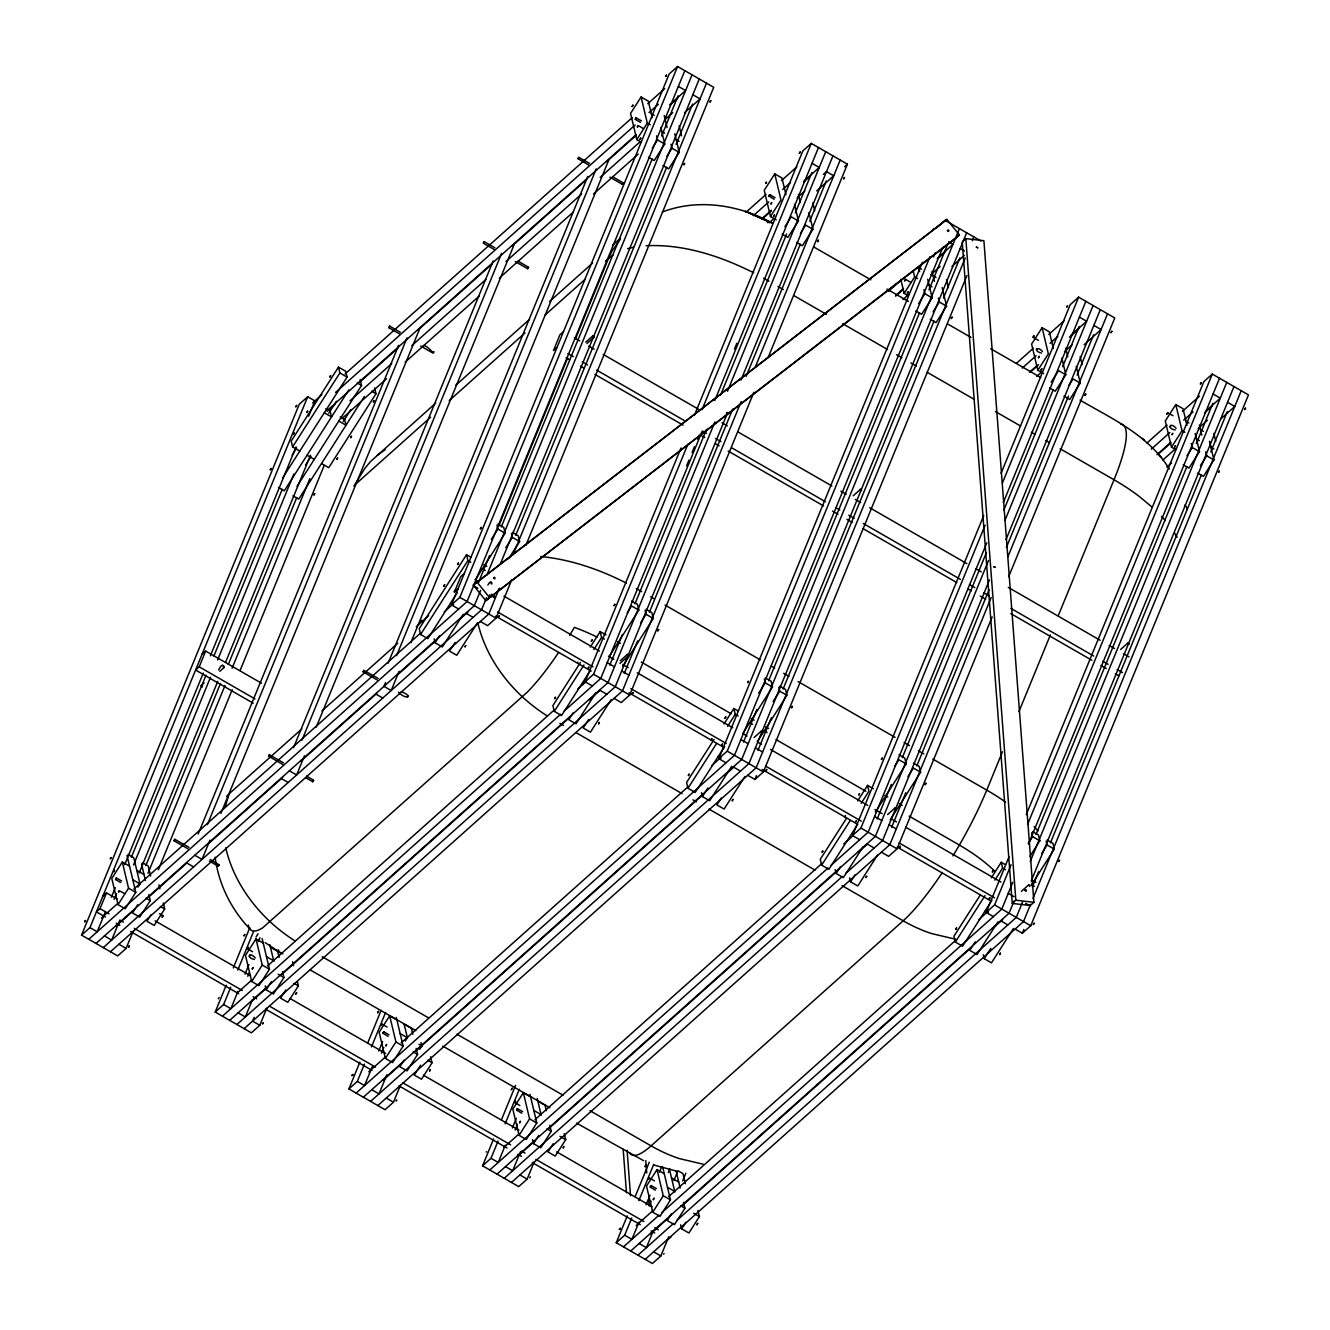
<?xml version="1.0" encoding="UTF-8"?>
<svg xmlns="http://www.w3.org/2000/svg" width="1330" height="1330" viewBox="0 0 1330 1330"><rect width="100%" height="100%" fill="white"/><g stroke="black" fill="none" stroke-linecap="round" stroke-linejoin="round"><path stroke-width="1.5" d="M84.788 921.906L85.353 920.493M111.188 857.651L110.257 858.864L111.038 857.534M114.53 870.418L113.765 871.765L114.363 870.335M120.714 882.538L115.477 879.529L116.242 878.033M116.375 878.232L115.644 879.463M118.503 892.031L119.284 890.651M173.947 840.61L174.729 839.247L189.01 847.326M174.878 839.363L174.18 840.627M162.077 917.101L162.875 915.738L162.243 917.185M270.156 469.739L271.087 468.459M295.775 406.731L296.557 405.367M296.706 405.484L295.958 406.797M293.182 434.245L293.98 432.882M294.096 433.098L293.398 434.295M218.153 866.029L219.084 864.766L210.223 859.529M306.798 412.433L307.579 411.07M307.712 411.269L306.981 412.516M329.774 376.922L330.555 375.559M330.688 375.758L330.006 376.939M218.236 998.764L219.184 997.55M313.863 494.876L314.661 493.513M314.811 493.646L314.079 494.926M269.458 754.925L268.726 756.205M243.939 935.788L244.72 934.425M244.87 934.558L244.205 935.771M336.756 459.315L337.537 457.952M337.687 458.069L336.939 459.382M248.178 947.426L247.463 948.639M250.057 955.123L249.342 956.337M350.605 437.637L351.403 436.273M351.536 436.406L350.821 437.686M252.168 968.922L252.966 967.558M253.116 967.641L252.384 968.955M373.281 401.943L374.062 400.579M374.212 400.712L373.464 402.026M388.826 327.579L389.607 326.216M389.757 326.332L389.025 327.612M262.343 1023.502L263.091 1022.737M312.733 781.591L313.514 780.228L306.582 776.105M313.664 780.361L312.999 781.575M295.759 993.992L296.557 992.629M296.706 992.745L295.925 994.092M363.107 671.717L363.888 670.353M433.962 351.735C434.079 355.409 428.044 345.434 423.339 345.484M483.405 243.124L484.187 241.761M484.336 241.894L483.605 243.174M421.876 620.545L421.111 621.792L421.743 620.329M408.26 695.873L407.512 697.203M351.918 1075.654L352.916 1074.407L352.35 1075.421M443.804 586.098L444.586 584.735M444.735 584.868L443.987 586.181M457.57 564.386L458.351 563.006M458.484 563.222L457.803 564.402M454.311 591.518L455.093 590.154M455.242 590.287L454.511 591.567M377.604 1012.679L378.402 1011.315M378.551 1011.448L377.77 1012.778M380.945 1025.48L381.727 1024.117M381.876 1024.25L381.145 1025.53M383.755 1031.947L383.023 1033.227M527.611 268.56L528.542 267.28L517.919 261.046M480.313 528.725L481.094 527.362M481.244 527.495L480.496 528.808M385.85 1045.812L386.648 1044.449L386.016 1045.912M465.749 645.682L464.968 647.012L465.6 645.549M498.517 616.954L499.315 615.591M499.432 615.79L498.75 616.97M429.607 1070.983L430.238 1069.52M430.388 1069.652L429.623 1070.949M632.066 106.5L632.847 105.12M632.997 105.253L632.265 106.533M622.191 184.122L622.972 182.759L612.498 176.607M623.138 182.842L622.423 184.139M640.495 122.36L635.225 119.334L635.989 117.821M637.286 126.998L638.068 125.635M638.217 125.768L637.436 127.098M639.896 139.384L640.694 138.021M640.811 138.237L640.079 139.467M665.582 76.425L666.38 75.045M666.513 75.261L665.798 76.458M554.643 698.582L555.425 697.219M555.558 697.435L554.843 698.632M577.486 662.988L577.885 662.091M591.251 641.276L592.033 639.913M592.183 640.029L591.451 641.326M587.993 668.408L588.774 667.045M588.924 667.178L588.192 668.458M683.869 164.671L684.651 163.307L684.052 164.754M511.285 1089.569L512.083 1088.206M512.233 1088.339L511.452 1089.669M515.541 1101.207L514.826 1102.42M516.505 1110.068L517.287 1108.705M517.42 1108.921L516.688 1110.151L521.759 1113.227M613.995 605.615L614.776 604.252M614.926 604.385L614.177 605.699M709.921 101.911L710.702 100.548M519.531 1122.703L520.329 1121.34M710.852 100.681L710.104 101.994M520.479 1121.439L519.714 1122.769M598.5 723.819L599.281 722.456M599.431 722.539L598.733 723.836M632.199 693.844L632.98 692.481M633.113 692.681L632.415 693.894M657.735 630.786L658.533 629.423M658.666 629.556L657.951 630.836M563.122 1147.773L563.92 1146.41L563.288 1147.873M765.748 183.39L766.529 182.027L765.914 183.457M775.074 197.705L769.804 194.662L769.073 196.158M770.968 203.889L771.749 202.526L771.117 203.989M773.578 216.275L774.359 214.911M774.492 215.128L773.794 216.325M799.264 153.316L800.062 151.953M800.211 152.069L799.48 153.366M688.325 775.49L689.106 774.11M689.239 774.326L688.508 775.556M619.281 1229.435L620.279 1228.188L619.531 1229.452M711.168 739.879L711.7 738.798M724.933 718.167L725.715 716.804M725.848 717.003L725.133 718.217M721.675 745.299L722.456 743.936M722.606 744.069L721.824 745.399M817.551 241.578L818.332 240.198M645.133 1166.56L645.765 1165.097M818.482 240.331L817.717 241.644M645.914 1165.23L645.15 1166.543M649.223 1178.114L648.458 1179.361L649.09 1177.898M655.441 1190.117L650.204 1187.108L650.969 1185.595M651.101 1185.811L650.337 1187.058M747.676 682.523L748.457 681.143L747.876 682.556M843.602 178.819L844.384 177.439M844.533 177.572L843.819 178.852M653.213 1199.593L654.011 1198.23M654.161 1198.33L653.396 1199.677M732.182 800.71L732.963 799.347M733.113 799.463L732.365 800.776M663.62 1254.173L664.069 1253.675M765.881 770.735L766.662 769.372M766.795 769.571L766.097 770.785M791.417 707.676L792.215 706.313M792.348 706.446L791.633 707.726M696.804 1224.664L697.602 1223.301M697.751 1223.434L696.97 1224.764M904.649 280.78L905.431 279.416M905.58 279.549L904.832 280.863M907.26 293.182L908.041 291.802M908.174 292.018L907.492 293.199M932.945 230.206L933.743 228.843M933.86 229.043L933.161 230.256M822.921 851.217L822.007 852.347L822.788 851.017M844.833 816.786L845.215 815.938M859.529 793.894L858.764 795.157L859.396 793.694M855.356 822.206L856.287 820.926M951.233 318.469L952.014 317.105M952.164 317.188L951.399 318.535M881.358 759.413L882.139 758.05M882.289 758.167L881.557 759.447M866.794 876.37L865.863 877.567L866.645 876.237M900.476 846.462L899.712 847.725L900.343 846.262M925.098 784.567L925.88 783.204M926.029 783.337L925.281 784.65M1033.094 337.172L1033.892 335.808M1034.042 335.908L1033.277 337.238M1036.253 349.873L1037.034 348.493M1038.331 357.687L1039.112 356.307M1039.262 356.44L1038.514 357.753M1040.941 370.072L1041.723 368.709M1041.872 368.826L1041.174 370.089M1067.541 305.933L1066.793 307.197L1067.425 305.734M955.688 929.271L956.47 927.908M956.602 928.107L955.888 929.321M992.296 871.948L993.078 870.585M993.211 870.784L992.529 871.965M989.038 899.097L989.819 897.733M989.969 897.817L989.221 899.163M1084.898 395.359L1085.696 393.996M1085.845 394.079L1085.081 395.426M1110.966 332.6L1111.747 331.237M1111.913 331.32L1111.149 332.666M999.545 954.491L1000.326 953.128M1000.476 953.261L999.695 954.591M1033.244 924.516L1034.025 923.153M1034.191 923.253L1033.476 924.533M1058.78 861.458L1059.561 860.094L1058.996 861.508M1166.776 414.062L1167.574 412.699M1175.221 429.939C1166.31 428.692 1170.45 421.261 1176.119 428.376M1170.866 425.484L1170.084 426.847M1172.013 434.577L1172.794 433.214L1172.162 434.661M1174.623 446.963L1175.404 445.6M1175.537 445.799L1174.806 447.03M1200.308 383.988L1201.106 382.624M1201.223 382.841L1200.541 384.004M1218.579 472.25L1219.377 470.887L1218.762 472.316M1244.647 409.49L1245.429 408.127M1245.578 408.227L1244.83 409.557M85.685 920.776L84.854 921.69L85.336 920.842M271.087 468.493L270.356 469.789M219.084 864.799L218.303 866.129L209.325 861.092M528.542 267.33L527.811 268.61M856.287 820.959L855.539 822.273M225.019 807.26L229.126 793.811L301.827 728.923M128.495 947.01L129.409 946.461M396.673 1100.425L396.024 1100.974L396.656 1099.993M529.739 1177.748L530.387 1176.784M351.985 1075.455L352.783 1074.673M620.379 1228.488L619.68 1229.036M262.658 1024.034L263.141 1023.252M486.198 1152.063L486.63 1151.747M712.032 738.865L711.367 739.929M133.183 931.166L126.117 948.406L117.688 955.921L81.546 935.123L299.267 404.27L307.679 396.756L314.911 400.912L308.627 416.24M81.546 935.123L89.958 927.609L307.679 396.756M105.436 917.052L96.425 911.865L100.016 908.656L106.483 892.912L117.289 899.13M253.232 703.188L195.61 670.037L199.201 666.829L205.651 651.085L261.495 683.204M105.053 912.613L97.19 931.781L89.958 927.609M111.338 897.285L115.261 887.692M124.704 864.7L203.291 673.047M210.373 655.806L296.041 446.913M114.081 899.363L116.442 893.627M131.371 857.202L206.034 675.141M213.897 655.973L282.276 489.24M133.499 865.032L210.522 677.219M217.605 659.963L293.847 474.062M119.517 920.925L111.653 940.094L104.422 935.938M139.168 873.012L217.754 681.376M225.618 662.207L310.505 455.226M145.835 865.531L220.497 683.47M228.361 664.302L296.74 497.57M147.963 873.345L224.986 685.532M232.068 668.275L309.873 478.551M158.337 869.837L232.218 689.688M240.082 670.519L324.188 465.467M198.187 834.026L398.618 345.334M207.397 824.6L407.03 337.82M209.907 840.244L202.044 859.413L194.812 855.257M220.913 813.428L419.765 328.56M293.548 747.66L493.197 260.88M301.976 740.145L501.61 253.365M304.487 755.806L296.623 774.974L289.391 770.818M316.274 727.061L514.344 244.122M266.865 1008.057L259.799 1025.297L251.37 1032.828L215.227 1012.03L226.216 985.198M233.299 967.941L249.807 927.692M215.227 1012.03L223.64 1004.516L230.705 987.259M237.787 970.019L253.498 931.682M237.937 991.415L230.871 1008.672L223.64 1004.516M245.019 974.175L248.943 964.583M258.386 941.59L259.949 937.766M247.762 976.27L249.325 972.429M388.127 663.221L587.777 176.441M252.401 999.744L245.335 1016.985L238.103 1012.828M385.55 682.539L383.971 686.363L391.203 690.536L399.067 671.367M396.556 655.707L596.189 168.927M254.13 1017.317L252.567 1021.141L259.799 1025.297M410.854 642.623L608.924 159.667M458.667 609.04L451.435 604.867L669.156 74.015L677.585 66.5L713.745 87.298L525.882 545.333M451.435 604.867L459.864 597.353L677.585 66.5M684.817 70.656L467.096 601.526L88.778 939.296M498.501 526.597L567.644 358.019M575.491 338.867L608.492 258.419L612.199 250.705L620.345 239.217M478.484 582.523L489.49 555.707M501.277 526.946L652.182 158.985M661.625 135.993L678.117 95.743M480.612 590.354L474.328 605.682L96.009 943.452M486.896 575.009L692.049 74.812M486.581 597.586L481.56 609.838L103.241 947.608M500.413 563.837L699.281 78.985M515.741 535.275L666.646 167.314M676.089 144.322L692.581 104.073M498.999 589.09L488.792 613.995L110.457 951.765M513.147 554.593L706.513 83.142M480.363 621.509L487.595 625.665L496.024 618.151L511.734 579.83M400.546 1084.947L393.481 1102.204L385.052 1109.719L348.909 1088.921L359.898 1062.088M367.762 1042.92L381.128 1010.335M348.909 1088.921L357.321 1081.406L364.387 1064.15M371.469 1046.91L385.617 1012.413M372.417 1066.394L364.553 1085.563L357.321 1081.406M378.701 1051.066L382.624 1041.49M381.444 1053.161L383.805 1047.408M386.88 1074.723L379.017 1093.875L371.785 1089.719M592.349 685.931L585.117 681.775L681.01 447.961M694.376 415.376L802.838 150.905L811.267 143.391L847.426 164.189L768.025 357.753M585.117 681.775L593.546 674.26L687.859 444.27M702.007 409.773L811.267 143.391M686.563 465.916L688.923 460.163M692.066 452.499L694.41 446.764M697.568 439.1L699.131 435.259M734.493 349.059L736.837 343.306M702.174 431.186L600.778 678.416L563.721 711.5M714.742 400.529L818.499 147.547M609.805 665.166L622.374 634.51M634.959 603.853L706.479 429.44M720.627 394.944L786.645 233.964M795.307 212.883L811.799 172.651M714.892 421.926L608.01 682.573L229.691 1020.343M727.477 391.269L825.731 151.72M727.643 412.616C728.956 415.741 724.351 411.851 727.643 412.616L615.241 686.729L236.906 1024.499M740.993 380.097L832.962 155.876M624.269 673.495L637.635 640.91M649.422 612.166L732.73 409.025M746.097 376.44L800.327 244.205M809.754 221.212L826.263 180.963M741.159 401.51L622.473 690.885L244.138 1028.655M755.307 367.014L840.194 160.032M614.044 698.4L621.276 702.556L629.705 695.041L753.877 392.25M534.228 1161.838L527.162 1179.095L518.733 1186.609L482.574 1165.812L493.58 1138.979M501.443 1119.81L515.591 1085.313M482.574 1165.812L491.003 1158.297L498.068 1141.04M505.151 1123.8L519.299 1089.303M505.3 1145.213L498.235 1162.453L491.003 1158.297M512.383 1127.956L516.306 1118.38M515.126 1130.051L517.486 1124.299M520.545 1151.614L512.698 1170.766L505.467 1166.61M726.03 762.822L718.799 758.665L922.372 262.293M718.799 758.665L727.227 751.151L930.003 256.707M933.544 256.873L935.106 253.049M942.737 247.447L734.459 755.307L356.124 1093.077M743.487 742.074L756.853 709.489M768.64 680.744L919.545 312.783M928.972 289.774L947.841 243.789M959.412 228.61L741.691 759.463L363.356 1097.233M966.644 232.767L748.923 763.62L370.588 1101.39M757.95 750.386L771.317 717.801M783.104 689.056L934.009 321.095M943.436 298.103L959.944 257.854M965.214 258.003L756.155 767.776L377.82 1105.562M972.297 240.763L973.876 236.923M747.726 775.29L754.958 779.463L756.537 775.623M754.958 779.463L763.37 771.949L966.943 275.576M668.741 1236.734L660.844 1255.986L652.415 1263.5L616.256 1242.702L627.261 1215.869M635.125 1196.701L649.273 1162.204M616.256 1242.702L624.684 1235.188L631.75 1217.947M638.832 1200.691L653.762 1164.282M638.982 1222.104L631.916 1239.344L624.684 1235.188M646.064 1204.847L649.988 1195.271M659.414 1172.279L661.775 1166.526M649.589 1205.03L651.168 1201.189M668.225 1172.595L669.788 1168.771M653.446 1230.416L646.38 1247.673L639.148 1243.5M673.878 1180.591L677.818 1171.015M682.689 1180.924L685.831 1173.243M859.712 839.712L852.48 835.556L983.751 515.508M1001.041 473.347L1070.201 304.703L1078.63 297.172L1114.773 317.97L1008.672 576.705M852.48 835.556L860.909 828.041L985.098 525.234M1002.388 483.073L1078.63 297.172M986.827 542.806L868.141 832.198L831.067 865.281M1003.319 502.574L1085.862 301.345M877.168 818.964L891.316 784.467M902.322 757.635L986.411 552.565M1003.718 510.404L1053.227 389.673M1062.653 366.681L1079.162 326.432M988.556 560.379L875.373 836.354L497.038 1174.124M1005.048 520.146L1093.094 305.501M989.487 579.88L882.588 840.51L845.531 873.611M1005.995 539.631L1100.309 309.657M891.632 827.277L905.78 792.78M916.786 765.947L989.088 589.639M1006.378 547.478L1068.472 396.074M1077.117 374.994L1093.626 334.744M991.216 597.453L889.82 844.683L511.501 1182.453M1007.724 557.204L1107.541 313.813M881.408 852.198L888.639 856.354L897.052 848.839L992.163 616.937M1002.454 751.783L986.744 790.103A112.269 23.624 -60.1 0 1 952.928 855.922M1018.963 711.567L1050.384 634.925M1058.231 615.773L1114.025 479.764A112.269 23.624 -60.1 0 0 1120.691 424.004M993.394 916.603L986.162 912.447L1008.955 856.869M1026.245 814.708L1203.883 381.594L1212.312 374.079L1248.454 394.877L1030.733 925.73L1022.321 933.244L1015.089 929.088M986.162 912.447L994.591 904.932L1011.083 864.683M1027.591 824.434L1212.312 374.079M1012.812 882.255L1001.823 909.088L662.091 1212.395M1028.539 843.935L1219.543 378.235M1036.004 834.525L1186.909 466.564M1196.335 443.572L1212.844 403.322M1014.075 901.009L1009.038 913.245L630.719 1251.015M1030.268 861.508L1226.759 382.392M1022.571 902.073L1016.27 917.417L676.554 1220.707M1031.216 880.992L1233.991 386.548M1032.379 886.927L1038.664 871.582M1050.467 842.838L1201.372 474.877M1210.799 451.884L1227.307 411.635M1030.584 904.317L1023.502 921.574L645.183 1259.344M1032.945 898.565L1241.223 390.704M1022.321 933.244L1023.901 929.404M128.611 946.711L129.226 946.079M860.427 489.307L861.657 490.637L860.61 489.191L853.195 495.774M353.863 486.182L364.819 468.409L370.555 461.527L435.741 403.106M845.614 815.972L845.049 816.82M204.122 682.922L201.129 685.632L201.728 686.945M627.344 654.46L628.691 655.624L627.477 654.31L620.196 660.811M894.841 808.091L896.071 809.405L894.924 808.025L887.609 814.558M1127.807 643.088L1129.02 644.402L1127.89 643.022L1120.558 649.555M129.276 946.694L129.259 945.763M282.542 478.085L347.097 377.122L345.717 371.303L338.485 367.13L291.204 441.078L292.583 446.897L299.815 451.053M292.583 446.897L339.865 372.965L338.485 367.13M292.151 455.06L296.54 448.193M328.759 413.281L336.457 401.244M348.826 389.873L284.271 490.837L278.485 487.512M305.501 465.101L311.004 456.506M297.006 486.398L361.56 385.434L360.181 379.615M343.207 421.593L350.904 409.557M364.387 396.473L298.735 499.149L292.949 495.824M374.628 387.928L376.008 393.747L328.726 467.678L321.511 463.522M129.542 866.179L122.31 862.023L111.803 878.465L118.021 904.633L125.253 908.789L135.776 892.347L127.032 855.589M118.021 904.633L128.544 888.191L122.31 862.023M652.265 117.772L648.308 101.147L641.077 96.99L630.553 113.432L636.787 139.6L641.126 142.094M137.904 887.177L139.999 883.901L132.767 879.728M137.738 904.733L132.485 912.945L139.717 917.118L150.24 900.659L148.794 894.625M636.787 139.6L647.311 123.141L641.077 96.99M151.138 914.691L146.932 921.258L154.164 925.431L164.687 908.972L163.241 902.937M652.282 148.145L657.535 139.916L656.571 135.893M660.811 127.447L664.767 144.072L654.244 160.531L648.458 157.206M666.729 156.458L671.999 148.228L671.035 144.205M674.776 133.748L679.231 152.401L668.707 168.844L662.922 165.519M470.837 557.22L466.498 554.726L419.233 628.658L420.613 634.476L427.844 638.633L457.221 592.698M420.613 634.476L467.894 560.545L466.498 554.726M491.302 539.398L497.902 529.074L496.971 525.2M463.189 614.294L442.308 646.962L435.076 642.789L439.465 635.923M475.442 579.664L505.134 533.23L503.754 527.412L497.969 524.087M256.025 937.035L258.12 933.76M505.766 547.711L512.366 537.387L511.435 533.513M263.224 943.07L255.992 938.913L245.468 955.356L251.703 981.523L258.934 985.68L269.458 969.238L262.143 938.514M455.026 642.506L449.523 651.101L456.755 655.274L477.636 622.606M508.592 558.75L519.598 541.559L518.218 535.724L512.432 532.399M496.339 593.363L499.631 588.209M251.703 981.523L262.226 965.081L255.992 938.913M785.947 194.662L781.99 178.037L774.758 173.881L764.235 190.323L770.469 216.491L776.255 219.816M282.475 971.515L283.905 977.55L273.398 994.009L266.166 989.852L271.42 981.623M770.469 216.491L780.993 200.049L774.758 173.881M285.867 989.936L280.613 998.165L287.845 1002.321L298.369 985.863L297.405 981.839M784.9 226.682L791.217 216.807L798.449 220.963L787.925 237.422L782.14 234.097M800.411 233.349L805.681 225.136L812.913 229.292L802.389 245.734L796.604 242.409M580.395 662.556L552.898 705.548L554.294 711.367L561.526 715.523L590.104 670.819M590.287 647.095L600.179 631.617L605.965 634.942M554.294 711.367L583.97 664.95M593.878 649.472L601.576 637.436L600.179 631.617M627.178 612.847L631.584 605.965L638.816 610.121L609.439 656.072M573.147 712.813L568.758 719.696L575.99 723.852L595.774 692.897M640.545 622.889L646.048 614.294L645.117 610.404M396.905 1019.96L389.673 1015.804L379.15 1032.263L385.384 1058.414L392.616 1062.587L403.123 1046.128L396.307 1017.417M588.708 719.397L583.205 728.009L590.437 732.165L611.318 699.497M622.789 666.097L653.279 618.45L651.883 612.631L646.097 609.29M385.384 1058.414L395.908 1041.972L389.673 1015.804M405.251 1040.974L407.362 1037.683L400.131 1033.526M404.054 1060.16L399.848 1066.743L407.08 1070.899L417.587 1054.441L416.157 1048.406M419.715 1049.287L421.826 1045.995L418.933 1044.333M908.49 295.875L904.151 293.381L914.658 276.939L913.228 270.904M420.613 1065.18L414.295 1075.056L421.527 1079.212L432.05 1062.753L430.604 1056.718M918.581 303.572L924.899 293.697L923.934 289.674M927.692 279.217L932.13 297.87L921.607 314.312L915.821 310.987M933.045 311.885L939.362 302.026L938.398 298.003M942.139 287.529L946.594 306.183L936.071 322.625L930.285 319.3M714.077 739.463L686.579 782.439L687.976 788.258L695.208 792.431L724.584 746.479M723.969 723.986L733.861 708.508L738.2 711.001M687.976 788.258L716.554 743.553M727.56 726.363L735.241 714.326L733.861 708.508M758.665 693.179L765.265 682.855L764.334 678.982M731.65 766.346L709.671 800.743L702.439 796.587L707.926 787.992M742.805 733.445L772.497 687.028L771.101 681.193L765.332 677.868M773.129 701.492L779.729 691.184L778.798 687.294M530.587 1096.851L523.355 1092.695L512.831 1109.153L519.066 1135.321L526.298 1139.477L536.805 1123.019L529.988 1094.307M721.276 798.017L716.887 804.899L724.119 809.056L745 776.388M757.269 741.758L786.961 695.341L785.565 689.522L779.779 686.197M519.066 1135.321L529.573 1118.862L523.355 1092.695M1053.31 348.46L1049.353 331.818L1042.122 327.662L1031.598 344.104L1037.832 370.272L1043.618 373.614M549.839 1125.296L551.268 1131.348L540.761 1147.79L533.53 1143.634L538.783 1135.404M1037.832 370.272L1048.339 353.83L1042.122 327.662M553.23 1143.717L547.977 1151.946L555.208 1156.102L565.732 1139.66L564.286 1133.609M1051.215 382.109L1058.58 370.604L1065.812 374.761L1055.289 391.203L1049.503 387.878M1068.838 385.5L1073.044 378.917L1080.276 383.073L1069.752 399.532L1063.967 396.19M846.661 818.066L820.261 859.33L821.657 865.148L828.889 869.321L857.468 824.617M857.651 800.876L867.542 785.398L873.328 788.723M821.657 865.148L850.236 820.46M861.225 803.254L868.922 791.217L867.542 785.398M894.541 766.629L898.947 759.763L906.179 763.919L875.389 812.065M863.137 846.678L843.336 877.634L836.121 873.477L840.51 866.595M907.908 776.67L913.411 768.075L920.643 772.231L890.152 819.895M664.269 1173.758L657.037 1169.585L646.513 1186.044L652.747 1212.212L659.979 1216.368L670.486 1199.909L662.706 1167.175M877.584 854.99L857.8 885.946L850.568 881.79L854.957 874.907M652.747 1212.212L663.254 1195.753L657.037 1169.585M1186.992 425.351L1183.035 408.709L1175.803 404.553L1165.28 421.012L1171.514 447.179L1175.853 449.673M671.417 1213.941L667.211 1220.524L674.443 1224.681L684.95 1208.239L683.52 1202.204M1171.514 447.179L1182.021 430.721L1175.803 404.553M697.967 1210.516L699.414 1216.551L688.89 1232.993L681.658 1228.837L685.864 1222.253M1186.992 455.708L1192.262 447.495L1191.298 443.472M1195.171 433.53L1199.494 451.651L1188.97 468.094L1183.185 464.769M1200.408 465.683L1206.726 455.808L1205.761 451.784M1209.635 441.859L1213.958 459.964L1203.434 476.423L1197.648 473.098M980.343 894.957L953.942 936.22L955.339 942.056L962.571 946.212L991.947 900.26M991.332 877.767L1001.224 862.289L1005.563 864.783M955.339 942.056L985.015 895.622M994.907 880.144L1002.604 868.108L1001.224 862.289M1028.223 843.519L1032.629 836.653L1031.698 832.763M975.289 941.773L969.786 950.368L977.018 954.524L997.916 921.856M1029.952 856.287L1039.861 840.809L1038.464 834.991L1032.678 831.666M1041.59 853.561L1047.092 844.966L1046.161 841.092M1013.46 928.456L991.482 962.837L984.25 958.681L990.85 948.357M1031.232 885.231L1054.324 849.122L1052.928 843.303L1047.142 839.978M761.209 731.184L762.539 732.381L761.408 731.001L754.043 737.568M1028.655 884.882L1029.869 886.196L1028.738 884.816L1021.407 891.333M490.737 582.49C492.715 587.843 492.283 576.954 487.877 585.034M222.991 666.081C225.319 671.899 224.072 658.583 218.602 670.004M578.766 157.322L577.985 158.686L588.608 164.937M578.151 158.752L578.916 157.422L589.506 163.374M118.669 892.098L119.434 890.751L124.638 893.61M269.308 754.792L268.527 756.122L282.692 764.434M383.605 1031.814L382.824 1033.144L388.077 1036.336M515.408 1101.007L514.627 1102.371L519.88 1105.529M226.582 796.504L229.126 793.811M593.08 335.659L594.227 337.039L593.13 335.625L585.765 342.176M363.306 671.766L364.038 670.453L378.169 678.45M769.654 194.729L768.89 196.075L774.176 199.251M1166.959 414.129L1167.723 412.799L1172.994 415.692M312.666 402.924L321.926 394.644M345.102 373.963L632.315 117.539M647.76 103.74L664.734 88.578M335.542 392.466L635.125 125.003M649.007 112.601L658.284 104.338M327.346 410.421L636.172 134.679M670.137 104.355L685.582 90.573L678.35 86.4M327.13 411.236L334.844 404.337M359.566 382.275L398.169 347.812M418.235 329.89L492.349 263.722M512.432 245.801L586.547 179.617M606.63 161.695L635.973 135.51M669.938 105.17L677.652 98.287M350.006 400.796L391.702 363.572M411.785 345.65L485.899 279.466M505.965 261.545L581.642 193.997M600.163 177.439L640.312 141.595M665.017 119.55L672.747 112.651M341.793 418.734L386.581 378.751M405.118 362.209L479.232 296.041M499.299 278.12L573.43 211.936M593.496 194.014L638.284 154.031M684.601 112.668L700.046 98.885L692.814 94.729M455.725 385.268L529.506 319.4M549.49 301.561L592.532 263.141M612.515 245.285L620.196 238.436M356.407 483.472L430.637 417.204M449.207 400.629L524.984 332.966M545.084 315.027L585.3 279.117M605.399 261.179L613.18 254.861M202.06 654.293L205.651 651.085M563.504 331.586L559.913 334.794L553.463 350.555L557.054 347.346M219.832 671.318L224.172 667.444M586.995 343.489L594.227 337.039M745.914 212.351L765.997 194.429M781.442 180.647L796.87 166.849M753.362 215.693L768.79 201.911M782.688 189.492L790.419 182.609M762.14 218.469L771.4 210.207M803.819 181.246L819.263 167.464L812.032 163.307M761.924 219.284L771.184 211.021M803.619 182.06L809.787 176.558M769.355 222.625L773.994 218.502M797.152 197.821L804.883 190.922M823.403 174.38L826.495 171.62L833.727 175.776L816.736 190.938M844.617 166.699L847.426 164.189M102.892 896.121L106.483 892.912M464.37 573.38L460.762 576.588L454.311 592.332L457.902 589.124M321.926 710.968L397.703 643.304M416.257 626.729L428.642 615.69M473.281 585.1L946.893 219.417L959.445 234.961L955.854 238.17L485.849 600.645L473.281 585.1L946.893 219.417M101.413 918.033L118.387 902.854M133.831 889.072L421.045 632.648M444.22 611.966L453.48 603.687M115.876 926.345L132.85 911.183M148.295 897.401L186.898 862.921M206.981 844.999L282.642 777.452M301.162 760.91L376.839 693.346M396.905 675.424L435.508 640.96M458.667 620.279L467.944 612.016M485.849 600.645L959.445 234.961M936.52 227.796L944.948 220.281L981.091 241.079M888.573 291.204L900.942 280.181M895.805 295.36L903.536 288.477M937.5 258.136L952.945 244.354L948.606 241.861M895.605 296.191L903.319 289.292M937.301 258.951L945.015 252.068M965.829 238.619L962.238 241.827L1012.246 903.419L1030.318 905.514L1033.909 902.305L983.901 240.713L965.829 238.619L1015.837 900.211L1012.246 903.419M903.037 299.516L909.221 294.013M930.834 274.712L940.111 266.432M951.964 266.466L964.317 255.427M236.624 993.543L252.068 979.761M267.513 965.962L554.726 709.538M577.885 688.857L585.616 681.957M222.459 1016.187L560.628 714.26M619.98 663.404L628.658 655.657M251.087 1001.856L266.532 988.074M281.977 974.292L567.644 719.231M589.273 699.929L600.079 690.287M1016.369 363.373L1033.36 348.211M1048.788 334.428L1064.233 320.646M1022.255 368.094L1036.153 355.692M1050.052 343.29L1057.782 336.39M1029.486 372.25L1037.217 365.368M1071.182 335.027L1086.627 321.245L1079.395 317.089M1030.833 371.702L1038.547 364.802M1069.436 337.238L1078.697 328.959M1036.718 376.423L1041.357 372.284M1064.515 351.602L1072.246 344.703M1084.1 344.736L1101.09 329.557L1093.859 325.401M368.776 1071.814L385.75 1056.652M401.195 1042.853L688.408 786.429M711.567 765.748L720.843 757.485M383.223 1080.126L400.214 1064.964M415.658 1051.182L702.872 794.742M724.484 775.44L733.761 767.177M1146.959 443.023L1167.042 425.101M1182.47 411.319L1199.461 396.157M1151.314 449.124L1169.835 432.582M1183.733 420.18L1193.01 411.901M1157 454.661L1170.899 442.258M1206.41 410.554L1220.308 398.135L1213.076 393.979M1158.33 454.112L1170.683 443.073M1204.664 412.749L1212.378 405.85M1162.686 460.197L1175.038 449.174M1198.197 428.493L1207.457 420.23M1166.826 467.113L1171.464 462.99M1220.874 418.867L1234.772 406.465L1227.54 402.292M503.987 1147.325L519.432 1133.542M534.876 1119.76L822.09 863.32M843.702 844.018L852.979 835.755M489.806 1169.968L827.992 868.041M518.451 1155.654L533.895 1141.855M549.34 1128.073L836.553 871.649M858.166 852.347L867.443 844.068M504.269 1178.28L842.455 876.354M636.122 1225.595L653.113 1210.433M668.558 1196.651L955.771 940.21M978.93 919.529L988.207 911.266M623.487 1246.858L659.015 1215.155M650.586 1233.924L667.577 1218.746M683.021 1204.963L970.235 948.539M993.394 927.858L1002.654 919.579M637.951 1255.188L673.479 1223.467M667.311 1240.242L670.902 1237.033M201.229 685.515L202.459 685.748L202.276 686.945M635.358 119.284L636.156 117.921L641.393 120.797M248.045 947.226L247.264 948.589L252.517 951.731M377.338 455.259L385.118 449.773M662.29 212.035C698.117 198.187 739.513 204.853 772.514 223.241A112.269 23.624 -60.1 0 0 767.41 222.592M627.61 248.693L633.462 247.23M646.131 245.734C683.653 243.939 720.528 256.091 753.678 272.783M540.678 556.522C570.686 559.415 599.647 569.489 626.397 583.105M1015.837 900.211L1033.909 902.305M955.622 939.246L931.2 933.461A143.158 118.154 48.2 0 1 903.17 920.792L842.056 885.647M703.537 1164.299L679.115 1158.53A143.158 118.154 48.2 0 1 651.085 1145.861L589.971 1110.716M677.436 1171.364L654.493 1165.196M643.637 1160.691L576.605 1123.135M960.177 248.511L964.516 251.004M651.318 113.748L654.21 115.411M918.664 267.529L921.557 269.209M933.128 275.859L936.021 277.521M1186.027 421.327L1188.92 422.99M1200.491 429.64L1203.384 431.302M1033.127 337.321L1038.414 340.364M647.311 123.141L650.204 124.821M661.775 131.471L664.651 133.133M676.222 139.783L679.115 141.446M914.658 276.939L917.55 278.602M929.121 285.252L932.014 286.914M1182.021 430.721L1184.914 432.383M1196.485 439.033L1199.377 440.695M1213.841 449.008L1210.948 447.346L1209.502 441.311M1042.437 351.486C1036.984 345.035 1033.144 351.336 1041.54 353.032M638.201 125.585L643.421 128.594M905.564 279.366L910.784 282.376M657.535 139.916L664.767 144.072M671.999 148.228L679.231 152.401M924.899 293.697L932.13 297.87M939.362 302.026L946.594 306.183M1192.262 447.495L1199.494 451.651M1206.726 455.808L1213.958 459.964M813.644 246.898L870.867 279.815M886.96 289.059L908.407 301.411M947.741 324.038L971 337.404M990.667 348.726L1040.725 377.521M1080.06 400.147C1112.395 418.933 1149.253 435.708 1169.286 469.074M609.838 177.139L622.207 184.255M763.553 278.186L768.94 281.278M777.934 286.449L783.32 289.558M794.11 295.759L826.462 314.362M842.638 323.672L887.559 349.507M896.553 354.678L901.94 357.787M910.934 362.957L916.32 366.049M927.11 372.25L973.843 399.133M995.405 411.535L1020.559 426.016M1031.349 432.217L1034.939 434.278M1045.729 440.479L1049.32 442.558M1060.11 448.759L1114.025 479.764A143.158 75.012 22.3 0 1 1139.411 496.556L1151.797 506.846M484.32 241.711L494.926 247.812M483.422 243.274L494.029 249.375M515.259 261.578L527.628 268.71M574.311 337.803L579.714 340.912M588.725 346.099L594.128 349.208M603.122 354.379L698.582 409.274M721.99 422.74L727.394 425.849M738.2 432.067L831.832 485.932M840.843 491.119L846.246 494.228M855.257 499.398L860.66 502.507M869.654 507.694L966.91 563.621M975.904 568.808L981.307 571.917M1008.323 587.444L1100.176 640.279M1109.17 645.466L1114.573 648.575M1123.584 653.745L1128.987 656.854M567.86 353.564L573.263 356.656M582.257 361.843L587.661 364.952M596.671 370.122L684.917 420.895M702.922 431.252L706.529 433.314M715.523 438.501L720.927 441.61M731.733 447.828L825.381 501.693M836.188 507.894L839.795 509.972M848.789 515.159L854.192 518.251M863.203 523.438L960.443 579.381M969.454 584.552L974.857 587.661M983.851 592.848L989.254 595.956M1010.866 608.375L1093.709 656.023M1102.72 661.21L1108.123 664.318M1117.117 669.489L1122.52 672.598M566.065 357.803L569.672 359.865M580.462 366.082L584.07 368.161M594.876 374.378L683.121 425.135M701.126 435.492L704.734 437.57M715.54 443.771L719.131 445.849M728.142 451.036L823.586 505.932M832.597 511.102L838 514.211M846.994 519.398L852.397 522.507M863.203 528.725L956.852 582.59M967.658 588.791L971.266 590.869M980.26 596.056L985.663 599.165M1010.883 613.662L1091.913 660.279M1100.924 665.449L1106.327 668.558M1115.338 673.745L1118.929 675.806M389.74 326.166L400.347 332.267M388.842 327.712L399.449 333.813M420.679 346.033L433.048 353.148M339.865 372.965L347.097 377.122M357.221 382.94L361.56 385.434M371.669 391.253L376.008 393.747M325.817 408.593L330.156 411.086L331.552 416.905L324.321 412.749M340.281 416.905L344.62 419.399L346.016 425.218L338.784 421.061M636.272 588.508L641.675 591.617M650.653 596.788L654.244 598.849M665.033 605.05L760.295 659.846M771.068 666.047L774.675 668.109M783.653 673.279L789.039 676.388M798.033 681.558L895.09 737.385M904.067 742.539L909.454 745.648M918.448 750.818L923.835 753.911M932.829 759.081L986.744 790.103A143.158 75.012 22.3 0 1 1005.547 802.073M631.65 600.977L637.436 604.302L638.816 610.121M898.997 754.758L904.782 758.1L906.179 763.919M913.461 763.088L919.246 766.413L920.643 772.231M497.902 529.074L505.134 533.23M512.366 537.387L519.598 541.559M646.048 614.294L653.279 618.45M765.265 682.855L772.497 687.028M779.729 691.184L786.961 695.341M1032.629 836.653L1039.861 840.809M1047.092 844.966L1054.324 849.122M307.047 455.209L314.279 459.365M483.854 564.701L486.747 566.364M617.536 641.592L620.428 643.255M751.217 718.483L754.11 720.162M765.664 726.795L768.557 728.474M884.899 795.39L887.792 797.052M899.346 803.702L902.239 805.365M1033.028 880.593L1035.92 882.255M467.894 560.545L470.787 562.208M482.358 568.858L485.251 570.52M601.576 637.436L604.468 639.098M735.241 714.326L738.133 715.989M749.704 722.656L752.597 724.318M764.168 730.968L767.061 732.631M1002.604 868.108L1005.497 869.787M1031.531 884.749L1034.424 886.412M641.276 662.057L731.134 713.745M776.072 739.596L865.93 791.284M909.055 816.088L959.379 845.049M475.159 579.597L478.767 581.659M503.987 596.173L599.431 651.068M608.425 656.239L613.828 659.348M622.839 664.535L628.242 667.643M637.253 672.814L732.697 727.726M743.503 733.944L747.094 736.005M757.901 742.223L761.508 744.301M770.502 749.472L867.759 805.415M874.957 809.554L882.172 813.694M891.167 818.881L896.57 821.99M905.58 827.16L1001.025 882.073M491.385 594.194L494.976 596.272M473.546 585.765L477.886 588.259M489.457 594.926L495.242 598.251M607.228 662.656L614.46 666.829M621.692 670.985L628.924 675.141M740.91 739.563L748.142 743.719M755.374 747.876L762.605 752.032M874.591 816.454L881.823 820.61M889.055 824.766L896.287 828.923M1008.273 893.344L1014.059 896.669M1025.63 903.319L1029.969 905.813M497.52 611.916L592.964 666.812M630.786 688.574L726.23 743.47M765.847 766.263L861.291 821.159M899.113 842.921L994.557 897.817M495.724 616.156L591.168 671.068M628.99 692.814L724.434 747.709M762.256 769.471L857.7 824.367M897.318 847.16L990.966 901.025M459.864 597.353L496.024 618.151M593.546 674.26L629.705 695.041M727.227 751.151L763.37 771.949M860.909 828.041L897.052 848.839M994.591 904.932L1030.733 925.73M450.621 603.005L453.513 604.668M717.984 756.803L720.877 758.466M985.347 910.585L988.24 912.247M465.899 613.197L473.131 617.353M599.581 690.087L606.812 694.243M733.262 766.978L740.494 771.134M866.944 843.868L874.176 848.025M1000.626 920.759L1007.857 924.932M559.897 723.354L563.488 725.415M576.073 732.647L682.107 793.644M692.88 799.845L696.488 801.907M709.056 809.155L815.107 870.136M401.161 691.667C413.713 696.172 406.298 700.428 398.485 692.199M363.123 671.866L377.271 679.996M375.559 693.894L382.791 698.051M199.201 666.829L255.028 698.948M269.441 754.742L283.589 762.888M305.684 777.668L312.75 781.741M280.979 778.333L288.211 782.489M173.964 840.743L188.112 848.889M186.4 862.771L193.631 866.927M322.176 956.686L428.227 1017.683M456.971 1034.225L563.022 1095.205M127.996 854.409L133.781 857.734L140.132 884.433M142.46 862.721L148.245 866.046L150.639 876.104M678.616 1171.132L682.955 1173.625L685.349 1183.683M310.106 969.869L415.908 1030.667M442.807 1046.128L549.855 1107.74M136.774 870.335L144.006 874.492M270.456 947.226L277.687 951.382M404.137 1024.117L411.369 1028.29M537.819 1101.024L545.051 1105.18M671.5 1177.915L678.732 1182.071M266.449 956.636L273.681 960.792M533.812 1110.417L541.044 1114.573M667.494 1187.308L674.726 1191.464M381.86 1024.067L387.097 1027.076M649.223 1177.848L654.443 1180.857M116.375 877.983L121.612 880.992M255.294 957.883C249.392 951.266 245.817 957.633 254.396 959.445M383.738 1031.764L388.975 1034.773M517.42 1108.655L522.657 1111.664M651.101 1185.545L656.338 1188.554M128.544 888.191L135.776 892.347M145.901 898.166L150.24 900.659M160.348 906.478L164.687 908.972M262.226 965.081L269.458 969.238M278.12 974.225L283.905 977.55M294.03 983.369L298.369 985.863M395.908 1041.972L403.123 1046.128M413.248 1051.947L417.587 1054.441M427.711 1060.259L432.05 1062.753M529.573 1118.862L536.805 1123.019M546.929 1128.854L551.268 1131.348M559.947 1136.319L565.732 1139.66M663.254 1195.753L670.486 1199.909M680.611 1205.745L684.95 1208.239M693.628 1213.226L699.414 1216.551M159.517 913.677L163.008 915.688M155.111 920.875L250.555 975.771M290.173 998.564L385.617 1053.46M423.439 1075.222L518.883 1130.118M556.705 1151.88L652.149 1206.775M100.016 908.656L109.027 913.843M119.833 920.044L123.441 922.122M134.247 928.34L242.293 990.484M253.099 996.702L256.707 998.78M269.308 1006.029L375.559 1067.142M402.574 1082.687L510.62 1144.831M521.427 1151.049L525.034 1153.127M535.84 1159.344L643.886 1221.489M654.693 1227.706L658.3 1229.768M116.242 923.253L119.833 925.331M130.639 931.549L238.702 993.693M265.717 1009.237L371.968 1070.351M398.983 1085.895L507.029 1148.039M517.836 1154.257L521.443 1156.335M532.233 1162.553L640.295 1224.697M651.101 1230.915L654.693 1232.976M118.885 944.25L126.117 948.406M386.249 1098.031L393.481 1102.204M519.93 1174.939L527.162 1179.095M653.612 1251.829L660.844 1255.986M265.169 942.604L280.131 952.563M1142.453 438.401L1144.498 440.479M1159.245 455.292L1161.555 457.636M1161.506 516.356L1165.246 520.512M1034.225 826.678L1037.965 830.851M250.339 929.454C231.37 909.753 218.619 884.35 215.128 857.168M476.871 581.892L489.44 597.436M1174.639 533.114L1177.117 537.287M477.819 622.706C484.369 651.351 501.044 676.937 522.374 696.837A142.709 117.788 48.2 0 0 546.929 715.723M225.734 847.775C232.285 876.42 248.959 902.006 270.289 921.906A142.709 117.788 48.2 0 0 294.844 940.792M1213.858 433.397L1215.77 441.444M1199.411 425.085L1201.805 435.143M1080.176 356.507L1082.105 364.553M1076.303 366.432L1080.276 383.073M1065.729 348.194L1067.774 356.773M1061.855 358.119L1065.812 374.761M946.495 279.616L948.423 287.662M932.047 271.303L934.441 281.362M918.548 266.998L919.629 271.569M900.792 279.3L904.151 293.381M812.813 202.725L814.741 210.772M808.939 212.65L812.913 229.292M983.319 954.807L984.25 958.681M798.366 194.413L800.278 202.459M794.492 204.338L798.449 220.963M679.148 125.818L681.542 135.893M849.637 877.9L850.568 881.79M664.202 115.494L667.078 127.58M835.19 869.587L836.121 873.477M701.509 792.697L702.439 796.587M676.205 1171.481L680.162 1188.106M669.456 1169.319L674.859 1191.996M680.694 1224.814L681.658 1228.837M434.145 638.915L435.076 642.789M544.918 1104.648L546.364 1110.683M537.22 1098.464L541.177 1115.105M532.565 1139.611L533.53 1143.634M420.978 1042.504L421.943 1046.527M411.236 1027.758L412.799 1034.324M404.004 1023.585L407.495 1038.215M292.617 961.723L293.581 965.746M277.554 950.85L279.117 957.434M269.857 944.682L273.814 961.324M265.202 985.829L266.166 989.852M158.935 884.816L159.899 888.856M141.495 863.902L145.452 880.543M645.782 1160.558L646.713 1172.96M648.757 1199.826L649.223 1206.027M627.078 1150.201L630.52 1195.687M623.172 1149.27L626.463 1192.694M942.405 872.43A112.269 23.624 -60.1 0 1 903.17 920.792L651.085 1145.861A112.269 23.624 -60.1 0 1 629.539 1152.927M1184.564 505.25A73.283 15.411 -60.1 0 1 1187.125 509.573M959.329 845.082A117.106 61.363 22.3 0 1 994.99 871.383M248.361 925.048A107.231 22.56 -60.1 0 0 253.997 931.033L255.975 930.85A107.231 22.56 -60.1 0 0 262.675 927.825L527.245 692.199A107.231 22.56 -60.1 0 0 534.178 684.734L538.118 680.145A107.231 22.56 -60.1 0 0 558.534 652.598M569.622 635.324A107.231 22.56 -60.1 0 0 574.394 627.361L581.193 629.971A119.767 62.759 22.3 0 1 597.104 637.12M282.908 953.776A112.269 23.624 -60.1 0 1 278.253 949.703M586.164 679.331A112.269 23.624 -60.1 0 1 582.341 684.684M947.442 230.572C949.537 233.565 948.955 228.012 947.442 230.572M493.646 577.935C495.674 580.994 495.192 575.358 493.646 577.935M993.793 566.746L995.372 567.411L993.809 566.63M976.37 247.164L977.932 247.862L976.386 247.064M1024.998 890.368C1026.827 893.461 1026.76 887.941 1024.998 890.302M756.138 216.059L745.432 211.287L770.22 222.409L756.138 216.059"/></g></svg>
